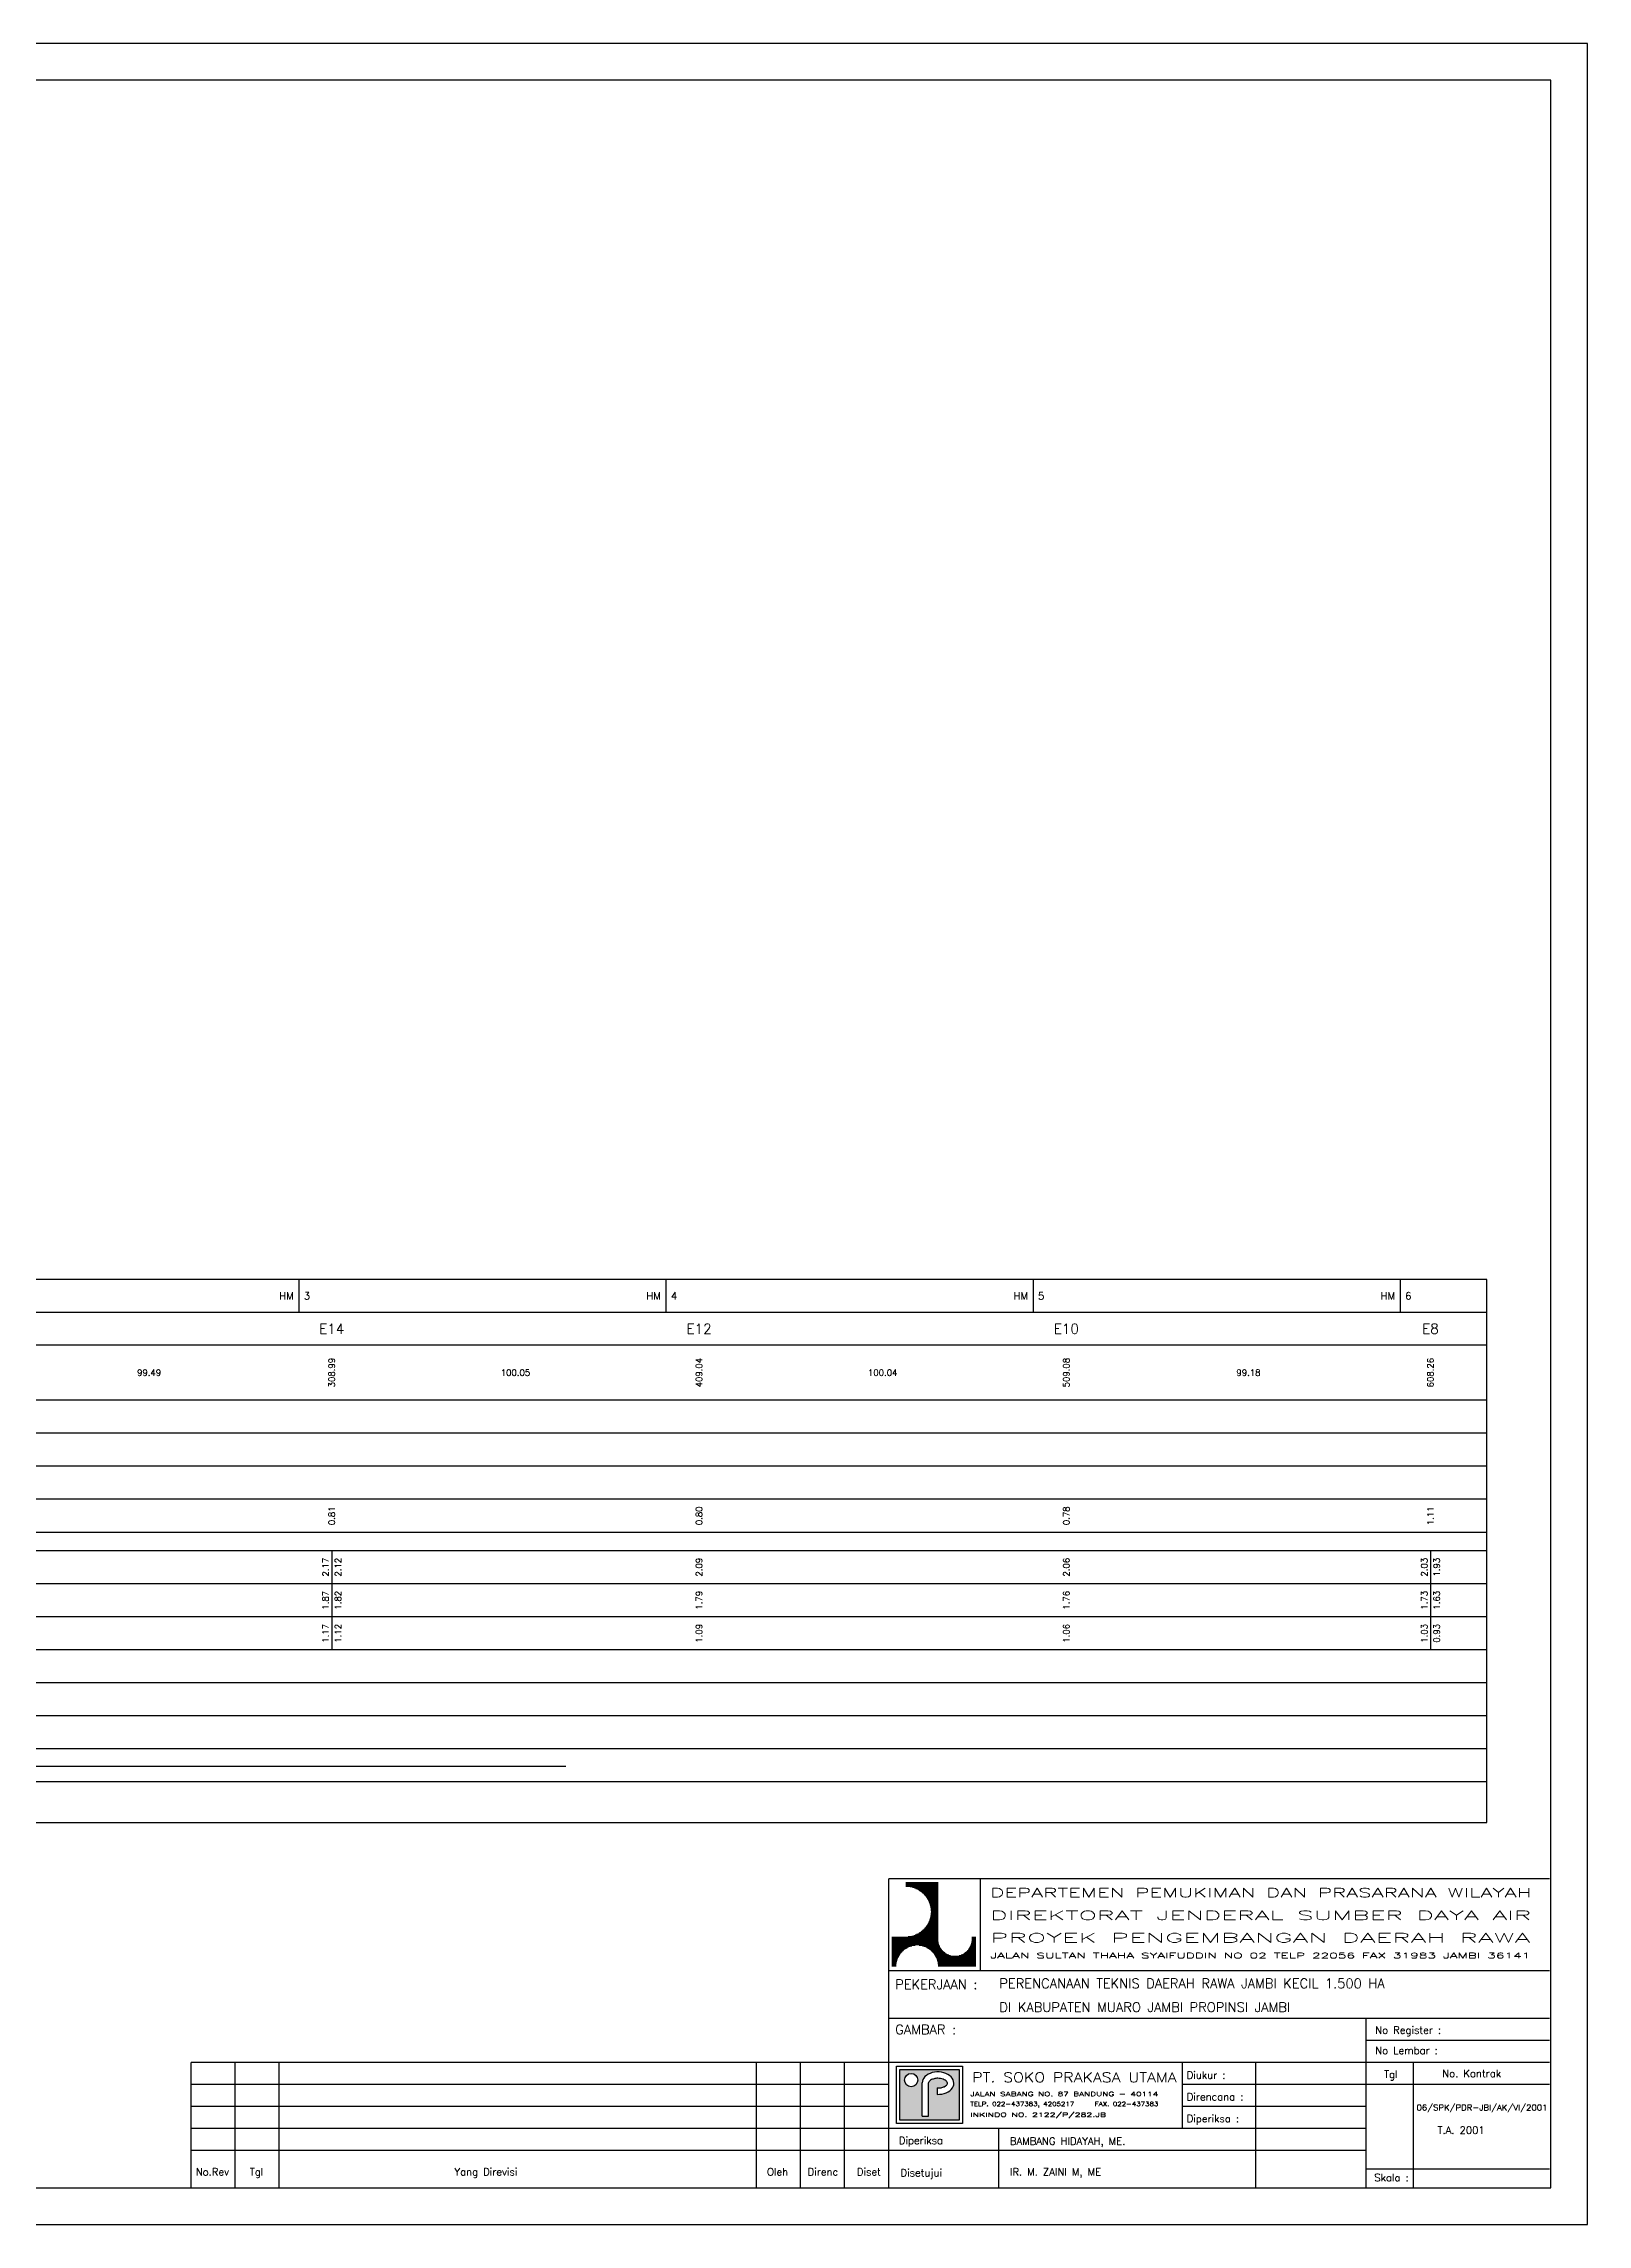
# Model space of a CAD drawing. Header units: metres. Extents: x -50 to 791, y -10 to 584.
# Drawn here: x 371 to 791, y -10 to 584 of the extents above; entities that cross this region are included whole.
import ezdxf
from ezdxf.enums import TextEntityAlignment as Align

# ---------------------------------------------------------------- set-up
doc = ezdxf.new("R2010")
doc.units = ezdxf.units.M
doc.header["$MEASUREMENT"] = 0
doc.layers.add('KOP', color=7, linetype='Continuous')
doc.styles.get("Standard").update_dxf_attribs({"font": 'Simplex.shx'})

# ---------------------------------------------------------------- blocks, each defined once
blk = doc.blocks.new('*X1')
at = {"color": 0}
for p, q in [((3.72, 113.75), (10.76, 113.75)), ((3.72, 113.62), (10.76, 113.62)), ((3.72, 113.5), (10.76, 113.5)), ((3.72, 113.38), (10.76, 113.38)), ((3.72, 113.25), (10.76, 113.25)), ((3.72, 113.12), (10.76, 113.12)), ((3.72, 113), (10.76, 113)), ((4.65, 112.88), (10.76, 112.88)), ((5.2, 112.75), (10.76, 112.75)), ((5.59, 112.62), (10.76, 112.62)), ((5.91, 112.5), (10.76, 112.5)), ((6.17, 112.38), (10.76, 112.38)), ((6.41, 112.25), (10.76, 112.25)), ((6.62, 112.12), (10.76, 112.12)), ((6.81, 112), (10.76, 112)), ((6.99, 111.88), (10.76, 111.88)), ((7.15, 111.75), (10.76, 111.75)), ((7.3, 111.62), (10.76, 111.62)), ((7.44, 111.5), (10.76, 111.5)), ((7.57, 111.38), (10.76, 111.38)), ((7.7, 111.25), (10.76, 111.25)), ((7.81, 111.12), (10.76, 111.12)), ((7.92, 111), (10.76, 111)), ((8.02, 110.88), (10.76, 110.88)), ((8.12, 110.75), (10.76, 110.75)), ((8.21, 110.62), (10.76, 110.62)), ((8.29, 110.5), (10.76, 110.5)), ((8.37, 110.38), (10.76, 110.38)), ((8.45, 110.25), (10.76, 110.25)), ((8.52, 110.12), (10.76, 110.12)), ((8.59, 110), (10.76, 110)), ((8.65, 109.88), (10.76, 109.88)), ((8.71, 109.75), (10.76, 109.75)), ((8.77, 109.62), (10.76, 109.62)), ((8.82, 109.5), (10.76, 109.5)), ((8.87, 109.38), (10.76, 109.38)), ((8.42, 104.62), (10.76, 104.62)), ((8.49, 104.75), (10.76, 104.75)), ((8.56, 104.88), (10.76, 104.88)), ((8.63, 105), (10.76, 105)), ((8.69, 105.12), (10.76, 105.12)), ((8.74, 105.25), (10.76, 105.25)), ((8.8, 105.38), (10.76, 105.38)), ((8.85, 105.5), (10.76, 105.5)), ((8.89, 105.62), (10.76, 105.62)), ((8.91, 109.25), (10.76, 109.25)), ((8.93, 105.75), (10.76, 105.75)), ((8.95, 109.12), (10.76, 109.12)), ((8.97, 105.88), (10.76, 105.88)), ((8.99, 109), (10.76, 109)), ((9.01, 106), (10.76, 106)), ((9.03, 108.88), (10.76, 108.88)), ((9.04, 106.12), (10.76, 106.12)), ((9.06, 108.75), (10.76, 108.75)), ((9.07, 106.25), (10.76, 106.25)), ((9.09, 108.62), (10.76, 108.62)), ((9.1, 106.38), (10.76, 106.38)), ((9.11, 108.5), (10.76, 108.5)), ((9.12, 106.5), (10.76, 106.5)), ((9.13, 108.38), (10.76, 108.38)), ((9.14, 106.62), (10.76, 106.62)), ((9.15, 108.25), (10.76, 108.25)), ((9.16, 106.75), (10.76, 106.75)), ((9.17, 108.12), (10.76, 108.12)), ((9.18, 108), (10.76, 108)), ((9.18, 106.88), (10.76, 106.88)), ((9.19, 107.88), (10.76, 107.88)), ((9.19, 107), (10.76, 107)), ((9.2, 107.75), (10.76, 107.75)), ((9.2, 107.12), (10.76, 107.12)), ((9.21, 107.62), (10.76, 107.62)), ((9.21, 107.5), (10.76, 107.5)), ((9.21, 107.38), (10.76, 107.38)), ((9.21, 107.25), (10.76, 107.25)), ((0.7, 101.88), (10.76, 101.88)), ((0.7, 101.75), (10.76, 101.75)), ((0.7, 101.62), (10.76, 101.62)), ((0.7, 101.5), (10.75, 101.5)), ((0.7, 101.38), (10.75, 101.38)), ((0.7, 101.25), (10.76, 101.25)), ((0.7, 101.12), (10.76, 101.12)), ((0.7, 101), (10.78, 101)), ((0.7, 100.88), (10.79, 100.88)), ((0.7, 100.75), (10.81, 100.75)), ((0.7, 100.62), (10.84, 100.62)), ((0.7, 100.5), (10.87, 100.5)), ((0.7, 100.38), (10.91, 100.38)), ((0.7, 100.25), (10.95, 100.25)), ((0.7, 100.12), (5.77, 100.12)), ((0.7, 100), (5.05, 100)), ((0.7, 99.88), (4.64, 99.88)), ((4.25, 102), (10.76, 102)), ((5, 102.12), (10.76, 102.12)), ((5.44, 102.25), (10.76, 102.25)), ((5.78, 102.38), (10.76, 102.38)), ((6.06, 102.5), (10.76, 102.5)), ((6.31, 102.62), (10.76, 102.62)), ((6.53, 102.75), (10.76, 102.75)), ((6.61, 100.12), (10.99, 100.12)), ((6.73, 102.88), (10.76, 102.88)), ((6.91, 103), (10.76, 103)), ((7.08, 103.12), (10.76, 103.12)), ((7.24, 103.25), (10.76, 103.25)), ((7.33, 100), (11.04, 100)), ((7.38, 103.38), (10.76, 103.38)), ((7.52, 103.5), (10.76, 103.5)), ((7.64, 103.62), (10.76, 103.62)), ((7.74, 99.88), (11.1, 99.88)), ((7.76, 103.75), (10.76, 103.75)), ((7.87, 103.88), (10.76, 103.88)), ((7.98, 104), (10.76, 104)), ((8.08, 104.12), (10.76, 104.12)), ((8.17, 104.25), (10.76, 104.25)), ((8.26, 104.38), (10.76, 104.38)), ((8.34, 104.5), (10.76, 104.5)), ((17.75, 99.88), (19, 99.88)), ((17.81, 100), (19, 100)), ((17.86, 100.12), (19, 100.12)), ((17.9, 100.25), (19, 100.25)), ((17.94, 100.38), (19, 100.38)), ((17.98, 100.5), (19, 100.5)), ((18.01, 100.62), (19, 100.62)), ((18.04, 100.75), (19, 100.75)), ((18.06, 100.88), (19, 100.88)), ((18.07, 101.88), (19, 101.88)), ((18.07, 101), (19, 101)), ((18.08, 101.75), (19, 101.75)), ((18.09, 101.62), (19, 101.62)), ((18.09, 101.25), (19, 101.25)), ((18.09, 101.12), (19, 101.12)), ((18.1, 101.5), (19, 101.5)), ((18.1, 101.38), (19, 101.38)), ((0.7, 99.75), (4.33, 99.75)), ((0.7, 99.62), (4.07, 99.62)), ((0.7, 99.5), (3.85, 99.5)), ((0.7, 99.38), (3.65, 99.38)), ((0.7, 99.25), (3.47, 99.25)), ((0.7, 99.12), (3.31, 99.12)), ((0.7, 99), (3.16, 99)), ((0.7, 98.88), (3.03, 98.88)), ((0.7, 98.75), (2.9, 98.75)), ((0.7, 98.62), (2.78, 98.62)), ((0.7, 98.5), (2.68, 98.5)), ((0.7, 98.38), (2.58, 98.38)), ((0.7, 98.25), (2.48, 98.25)), ((0.7, 98.12), (2.4, 98.12)), ((0.7, 98), (2.31, 98)), ((0.7, 97.88), (2.24, 97.88)), ((0.7, 97.75), (2.17, 97.75)), ((0.7, 97.62), (2.1, 97.62)), ((0.7, 97.5), (2.04, 97.5)), ((0.7, 97.38), (1.99, 97.38)), ((0.7, 97.25), (1.93, 97.25)), ((0.7, 97.12), (1.89, 97.12)), ((0.7, 97), (1.84, 97)), ((0.7, 96.88), (1.81, 96.88)), ((0.7, 96.75), (1.77, 96.75)), ((0.7, 96.62), (1.74, 96.62)), ((0.7, 96.5), (1.71, 96.5)), ((0.7, 96.38), (1.69, 96.38)), ((0.7, 96.25), (1.67, 96.25)), ((0.7, 96.12), (1.65, 96.12)), ((0.7, 96), (1.64, 96)), ((0.7, 95.88), (1.63, 95.88)), ((0.7, 95.75), (1.62, 95.75)), ((0.7, 95.62), (1.62, 95.62)), ((8.05, 99.75), (11.16, 99.75)), ((8.31, 99.62), (11.22, 99.62)), ((8.53, 99.5), (11.3, 99.5)), ((8.73, 99.38), (11.38, 99.38)), ((8.91, 99.25), (11.47, 99.25)), ((9.07, 99.12), (11.56, 99.12)), ((9.22, 99), (11.67, 99)), ((9.35, 98.88), (11.78, 98.88)), ((9.48, 98.75), (11.91, 98.75)), ((9.6, 98.62), (12.05, 98.62)), ((9.7, 98.5), (12.2, 98.5)), ((9.8, 98.38), (12.38, 98.38)), ((9.9, 98.25), (12.58, 98.25)), ((9.98, 98.12), (12.81, 98.12)), ((10.07, 98), (13.1, 98)), ((10.14, 97.88), (13.48, 97.88)), ((10.21, 97.75), (19, 97.75)), ((10.28, 97.62), (19, 97.62)), ((10.34, 97.5), (19, 97.5)), ((10.39, 97.38), (19, 97.38)), ((10.45, 97.25), (19, 97.25)), ((10.49, 97.12), (19, 97.12)), ((10.54, 97), (19, 97)), ((10.57, 96.88), (19, 96.88)), ((10.61, 96.75), (19, 96.75)), ((10.64, 96.62), (19, 96.62)), ((10.67, 96.5), (19, 96.5)), ((10.69, 96.38), (19, 96.38)), ((10.71, 96.25), (19, 96.25)), ((10.73, 96.12), (19, 96.12)), ((10.74, 96), (19, 96)), ((10.75, 95.88), (19, 95.88)), ((10.76, 95.75), (19, 95.75)), ((10.76, 95.62), (19, 95.62)), ((15.37, 97.88), (19, 97.88)), ((15.75, 98), (19, 98)), ((16.04, 98.12), (19, 98.12)), ((16.27, 98.25), (19, 98.25)), ((16.47, 98.38), (19, 98.38)), ((16.65, 98.5), (19, 98.5)), ((16.8, 98.62), (19, 98.62)), ((16.94, 98.75), (19, 98.75)), ((17.07, 98.88), (19, 98.88)), ((17.18, 99), (19, 99)), ((17.29, 99.12), (19, 99.12)), ((17.38, 99.25), (19, 99.25)), ((17.47, 99.38), (19, 99.38)), ((17.55, 99.5), (19, 99.5)), ((17.63, 99.62), (19, 99.62)), ((17.69, 99.75), (19, 99.75))]:
    blk.add_line(p, q, dxfattribs=at)
blk = doc.blocks.new('kop')
at = {"layer": 'KOP', "ltscale": 0.5}
h = blk.add_hatch(color=1, dxfattribs=at)
h.paths.add_polyline_path([(619.9, 18.4), (619.9, 32.16), (603.69, 32.16), (603.69, 18.4)])
edge = h.paths.add_edge_path(flags=16)
edge.add_line((613.92, 25.42), (613.92, 27.16))
edge.add_spline(control_points=[(613.92, 27.16), (613.93, 27.16), (613.94, 27.16), (614.29, 27.14), (614.64, 27.17), (615.29, 27.29), (615.58, 27.39), (616.08, 27.63), (616.27, 27.77), (616.51, 28), (616.58, 28.1), (616.67, 28.26), (616.69, 28.32), (616.7, 28.43), (616.7, 28.48), (616.67, 28.61), (616.64, 28.68), (616.53, 28.86), (616.44, 28.97), (616.19, 29.19), (616.02, 29.3), (615.64, 29.5), (615.41, 29.59), (614.92, 29.72), (614.66, 29.76), (614.02, 29.81), (613.64, 29.79), (612.95, 29.66), (612.63, 29.55), (612.16, 29.31), (611.99, 29.18), (611.74, 28.95), (611.66, 28.84), (611.58, 28.68), (611.56, 28.62), (611.55, 28.55), (611.55, 28.53), (611.55, 28.52)], knot_values=[1.509861, 1.509861, 1.509861, 1.509861, 1.521084, 1.521084, 1.855832, 1.855832, 2.190579, 2.190579, 2.525327, 2.525327, 2.788838, 2.788838, 3.052348, 3.052348, 3.315858, 3.315858, 3.579369, 3.579369, 3.842879, 3.842879, 4.10639, 4.10639, 4.3699, 4.3699, 4.63341, 4.63341, 4.993556, 4.993556, 5.353702, 5.353702, 5.652251, 5.652251, 5.9508, 5.9508, 6.199006, 6.199006, 6.283185, 6.283185, 6.283185, 6.283185], degree=3, periodic=0)
edge.add_line((611.55, 28.52), (611.55, 19.51))
edge.add_line((611.55, 19.51), (609.81, 19.51))
edge.add_line((609.81, 19.51), (609.81, 28.54))
edge.add_ellipse((614.12, 28.47), major_axis=(-4.31, 0.07), ratio=0.708737, start_angle=87.88086, end_angle=360, ccw=False)
h.paths.add_polyline_path([(605.01, 29.31, -1), (608.63, 29.31, -1)], flags=16)
at = {"layer": 'KOP', "color": 5}
blk.add_line((600.7, 0), (600.7, 84.1), dxfattribs=at)
at = {"layer": 'KOP', "color": 3}
blk.add_line((625.7, 59.1), (625.7, 84.1), dxfattribs=at)
at = {"layer": 'KOP', "color": 4}
blk.add_line((730.7, 0), (730.7, 46.1), dxfattribs=at)
at = {"layer": 'KOP', "color": 5}
blk.add_lwpolyline([(780.7, 84.1), (600.7, 84.1)], dxfattribs=at)
at = {"layer": 'KOP', "color": 4}
for points in [[(730.7, 59.1), (600.7, 59.1)], [(780.7, 59.1), (730.7, 59.1)], [(780.67, 46.1), (600.7, 46.1)], [(780.67, 40.1), (730.7, 40.1)]]:
    blk.add_lwpolyline(points, dxfattribs=at)
at = {"layer": 'KOP', "color": 3}
for points in [[(780.67, 34.08), (410.67, 34.08)], [(410.67, 0.08), (410.67, 34.08)], [(422.67, 0.08), (422.67, 34.08)], [(434.67, 0.08), (434.67, 34.08)], [(564.67, 0.08), (564.67, 34.08)], [(576.67, 0.08), (576.67, 34.08)], [(588.67, 0.08), (588.67, 34.08)], [(680.67, 16.08), (680.67, 34.08)], [(700.67, 0.08), (700.67, 34.08)], [(743.68, 0.08), (743.68, 34.08)], [(600.7, 28.08), (410.67, 28.08)], [(780.67, 28.08), (680.67, 28.08)], [(600.7, 22.08), (410.67, 22.08)], [(730.7, 22.08), (680.67, 22.08)], [(730.7, 16.08), (410.67, 16.08)], [(630.67, 0.08), (630.67, 16.08)], [(730.7, 10.08), (410.67, 10.08)], [(780.7, 5), (730.7, 5)]]:
    blk.add_lwpolyline(points, dxfattribs=at)
at = {"layer": 'KOP', "color": 3, "ltscale": 0.5}
for points in [[(602.79, 33.06), (620.8, 33.06), (620.8, 17.5), (602.79, 17.5)], [(603.69, 32.16), (619.9, 32.16), (619.9, 18.4), (603.69, 18.4)]]:
    blk.add_lwpolyline(points, close=True, dxfattribs=at)
for points in [[(609.81, 19.51), (609.81, 28.54)], [(611.55, 19.51), (611.55, 28.52)], [(613.92, 27.16), (613.92, 25.42)], [(609.81, 19.51), (611.55, 19.51)]]:
    blk.add_lwpolyline(points, dxfattribs=at)
blk.add_circle((606.82, 29.31), 1.81, dxfattribs=at)
blk.add_ellipse((614.12, 28.47), major_axis=(-4.31, 0.07), ratio=0.708737, start_param=1.53381, end_param=6.283185, dxfattribs=at)
blk.add_open_spline([(613.92, 27.16), (613.93, 27.16), (613.94, 27.16), (614.29, 27.14), (614.64, 27.17), (615.29, 27.29), (615.58, 27.39), (616.08, 27.63), (616.27, 27.77), (616.51, 28), (616.58, 28.1), (616.67, 28.26), (616.69, 28.32), (616.7, 28.43), (616.7, 28.48), (616.67, 28.61), (616.64, 28.68), (616.53, 28.86), (616.44, 28.97), (616.19, 29.19), (616.02, 29.3), (615.64, 29.5), (615.41, 29.59), (614.92, 29.72), (614.66, 29.76), (614.02, 29.81), (613.64, 29.79), (612.95, 29.66), (612.63, 29.55), (612.16, 29.31), (611.99, 29.18), (611.74, 28.95), (611.66, 28.84), (611.58, 28.68), (611.56, 28.62), (611.55, 28.55), (611.55, 28.53), (611.55, 28.52)], degree=3, knots=[1.509861, 1.509861, 1.509861, 1.509861, 1.521084, 1.521084, 1.855832, 1.855832, 2.190579, 2.190579, 2.525327, 2.525327, 2.788838, 2.788838, 3.052348, 3.052348, 3.315858, 3.315858, 3.579369, 3.579369, 3.842879, 3.842879, 4.10639, 4.10639, 4.3699, 4.3699, 4.63341, 4.63341, 4.993556, 4.993556, 5.353702, 5.353702, 5.652251, 5.652251, 5.9508, 5.9508, 6.199006, 6.199006, 6.283185, 6.283185, 6.283185, 6.283185], dxfattribs=at)
at = {"layer": 'KOP', "color": 1, "xscale": 1.25, "yscale": 1.25, "zscale": 1.25}
blk.add_blockref('*X1', (600.7, -59.11), dxfattribs=at)
at = {"layer": 'KOP', "color": 5}
for s, width, p, p2 in [('DEPARTEMEN PEMUKIMAN DAN PRASARANA WILAYAH', 1.456899, (628.35, 79.09), (775.77, 79.09)), ('DIREKTORAT JENDERAL SUMBER DAYA AIR', 1.821124, (628.35, 72.91), (775.77, 72.91)), ('PROYEK PENGEMBANGAN DAERAH RAWA', 1.909946, (628.35, 66.8), (775.46, 66.8))]:
    blk.add_text(s, height=2.5, dxfattribs=dict(at, width=width)).set_placement(p, p2, align=Align.FIT)
at = {"layer": 'KOP', "color": 3}
for s, height, width, p, p2 in [('JALAN SULTAN THAHA SYAIFUDDIN NO 02 TELP 22056 FAX 31983 JAMBI 36141', 1.5, 1.579416, (628.35, 62.47), (775.46, 62.47)), ('JALAN SABANG NO. 87 BANDUNG - 40114', 1.1466, 1.342073, (622.91, 24.94), (674.13, 24.94)), ('TELP. 022-437383, 4205217   FAX. 022-437383', 1.1466, 1.142642, (622.91, 22.23), (674.13, 22.23)), ('INKINDO NO. 2122/P/282.JB', 1.1466, 1.483337, (622.91, 19.28), (659.92, 19.28))]:
    blk.add_text(s, height=height, dxfattribs=dict(at, width=width)).set_placement(p, p2, align=Align.FIT)
at = {"layer": 'KOP', "color": 4}
for s, p in [('PEKERJAAN :', (602.46, 54.06)), ('PERENCANAAN TEKNIS DAERAH RAWA JAMBI KECIL 1.500 HA', (630.83, 54.34)), ('DI KABUPATEN MUARO JAMBI PROPINSI JAMBI', (630.83, 47.85)), ('GAMBAR :', (602.46, 41.79))]:
    blk.add_text(s, height=2.6, dxfattribs=at).set_placement(p)
at = {"layer": 'KOP', "color": 3}
for s, p in [('No Register :', (733.22, 41.93)), ('No Lembar :', (733.22, 36.37)), ('Diukur :', (681.87, 29.68)), ('Tgl', (735.61, 29.9)), ('No. Kontrak', (751.47, 30.12)), ('Direncana :', (681.87, 23.75)), ('Diperiksa :', (681.87, 17.81)), ('Diperiksa', (603.47, 11.87)), ('BAMBANG HIDAYAH, ME.', (633.7, 11.69)), ('T.A. 2001', (750.17, 14.65)), ('Disetujui', (603.91, 3.07)), ('IR. M. ZAINI M, ME', (633.7, 3.29)), ('Skala :', (732.97, 1.75))]:
    blk.add_text(s, height=2, dxfattribs=at).set_placement(p)
at = {"layer": 'KOP', "color": 5}
blk.add_text('PT. SOKO PRAKASA UTAMA', height=2.6461, dxfattribs=at).set_placement((623.43, 28.73), (679.13, 28.73), align=Align.ALIGNED)
at = {"layer": 'KOP', "color": 3}
blk.add_text('06/SPK/PDR-JBI/AK/VI/2001', height=1.5523, dxfattribs=at).set_placement((744.48, 21.04), (780.11, 21.04), align=Align.ALIGNED)
at = {"layer": 'KOP', "color": 2}
for s, p in [('No.Rev', (411.94, 3.31)), ('Tgl', (426.64, 3.31)), ('Yang Direvisi', (482.41, 3.31)), ('Oleh', (567.55, 3.31)), ('Direnc', (578.61, 3.31)), ('Diset', (592.04, 3.31))]:
    blk.add_text(s, height=2, dxfattribs=at).set_placement(p)
blk = doc.blocks.new('l-main')
at = {"color": 4}
for p, q in [((0.76359, 0.2474), (0.0175, 0.2474)), ((0.76359, 0.0995), (0.76359, 0.2474)), ((0.01, 0.0995), (0.76359, 0.0995))]:
    blk.add_line(p, q, dxfattribs=at)
at = {"color": 2}
for p, q in [((0.76359, 0.2384), (0.0175, 0.2384)), ((0.76359, 0.2295), (0.0175, 0.2295)), ((0.76359, 0.2055), (0.0175, 0.2055)), ((0.76359, 0.1965), (0.0175, 0.1965)), ((0.76359, 0.1875), (0.0175, 0.1875)), ((0.76359, 0.1645), (0.0175, 0.1645)), ((0.76359, 0.1555), (0.0175, 0.1555)), ((0.76359, 0.1465), (0.0175, 0.1465)), ((0.76359, 0.1375), (0.0175, 0.1375)), ((0.76359, 0.1285), (0.0175, 0.1285)), ((0.76359, 0.1195), (0.0175, 0.1195)), ((0.76359, 0.1105), (0.0175, 0.1105))]:
    blk.add_line(p, q, dxfattribs=at)
at = {"color": 3}
for p, q in [((0.76359, 0.2145), (0.01, 0.2145)), ((0.76359, 0.1785), (0.01, 0.1785)), ((0.76359, 0.1735), (0.01, 0.1735))]:
    blk.add_line(p, q, dxfattribs=at)
at = {"color": 1}
blk.add_lwpolyline([(-0.05, -0.01), (0.791, -0.01), (0.791, 0.584), (-0.05, 0.584)], close=True, dxfattribs=at)
at = {"color": 6}
blk.add_lwpolyline([(0, 0), (0.781, 0), (0.781, 0.574), (0, 0.574)], close=True, dxfattribs=at)

msp = doc.modelspace()

# ---------------------------------------------------------------- linework, layer by layer
at = {"color": 3}
for p, q in [((440, 247.4), (440, 238.4)), ((540, 247.4), (540, 238.4)), ((640, 247.4), (640, 238.4)), ((740, 247.4), (740, 238.4))]:
    msp.add_line(p, q, dxfattribs=at)
at = {"color": 2}
for p, q in [((448.99, 173.5), (448.99, 164.5)), ((748.26, 173.5), (748.26, 164.5)), ((448.99, 164.5), (448.99, 155.5)), ((748.26, 164.5), (748.26, 155.5)), ((448.99, 155.5), (448.99, 146.5)), ((748.26, 155.5), (748.26, 146.5)), ((132.5, 114.77), (512.75, 114.77))]:
    msp.add_line(p, q, dxfattribs=at)

# ---------------------------------------------------------------- block references
at = {"xscale": 1000, "yscale": 1000, "zscale": 1000}
msp.add_blockref('l-main', (0, 0), dxfattribs=at)
msp.add_blockref('kop', (0, 0))

# ---------------------------------------------------------------- texts
at = {"color": 4}
for p in [(440, 242.9), (540, 242.9), (640, 242.9), (740, 242.9)]:
    msp.add_text('HM ', height=2, dxfattribs=at).set_placement(p, align=Align.MIDDLE_RIGHT)
for s, p in [(' 3', (440, 242.9)), (' 4', (540, 242.9)), (' 5', (640, 242.9)), (' 6', (740, 242.9))]:
    msp.add_text(s, height=2, dxfattribs=at).set_placement(p, align=Align.MIDDLE_LEFT)
for s, p in [('E14', (448.99, 233.95)), ('E12', (549.04, 233.95)), ('E10', (649.08, 233.95)), ('E8', (748.26, 233.95))]:
    msp.add_text(s, height=2.7, dxfattribs=at).set_placement(p, align=Align.MIDDLE_CENTER)
at = {"color": 3}
for s, p in [('409.04', (549.04, 222)), ('509.08', (649.08, 222)), ('608.26', (748.26, 222)), ('308.99', (448.99, 222)), ('0.81', (448.99, 183)), ('0.80', (549.04, 183)), ('0.78', (649.08, 183)), ('1.11', (748.26, 183)), ('2.17', (447.29, 169)), ('2.12', (450.69, 169)), ('2.09', (549.04, 169)), ('2.06', (649.08, 169)), ('2.03', (746.56, 169)), ('1.93', (749.96, 169)), ('1.87', (447.29, 160)), ('1.82', (450.69, 160)), ('1.79', (549.04, 160)), ('1.76', (649.08, 160)), ('1.73', (746.56, 160)), ('1.63', (749.96, 160)), ('1.17', (447.29, 151)), ('1.12', (450.69, 151)), ('1.09', (549.04, 151)), ('1.06', (649.08, 151)), ('1.03', (746.56, 151)), ('0.93', (749.96, 151))]:
    msp.add_text(s, height=1.7, rotation=90, dxfattribs=at).set_placement(p, align=Align.MIDDLE_CENTER)
for s, p in [('99.49', (399.25, 222)), ('100.05', (499.02, 222)), ('100.04', (599.06, 222)), ('99.18', (698.67, 222))]:
    msp.add_text(s, height=1.7, dxfattribs=at).set_placement(p, align=Align.MIDDLE_CENTER)

doc.saveas('drawing.dxf')
